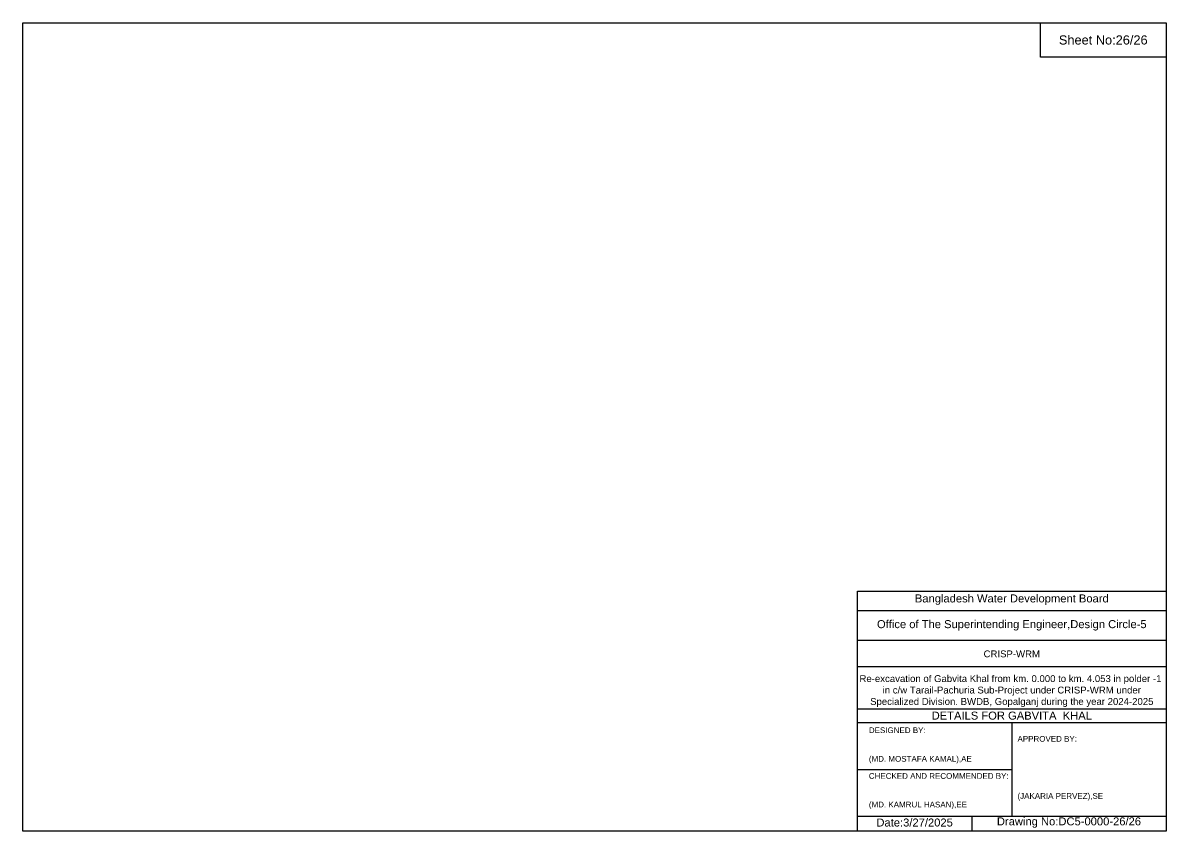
# Model space of a CAD drawing. Header units: feet. Extents: x 91000 to 358000, y -12982 to 34.
# Drawn here: x 350000 to 358000, y -5656 to 0 of the extents above; entities that cross this region are included whole.
import ezdxf

# ---------------------------------------------------------------- set-up
doc = ezdxf.new("R2010")
doc.units = ezdxf.units.FT
doc.header["$LTSCALE"] = 7
doc.header["$MEASUREMENT"] = 0
doc.styles.get("Standard").update_dxf_attribs({"font": 'arial.ttf'})

msp = doc.modelspace()

# ---------------------------------------------------------------- linework, layer by layer
for points in [[(350000, 0), (358000, 0), (358000, -5656), (350000, -5656)], [(357120, 0), (358000, 0), (358000, -240), (357120, -240)]]:
    msp.add_lwpolyline(points, close=True)
for points in [[(355840, -5656), (355840, -3976), (358000, -3976)], [(355840, -4112), (358000, -4112)], [(355840, -4320), (358000, -4320)], [(355840, -4504), (358000, -4504)], [(355840, -4800), (358000, -4800)], [(355840, -4896), (358000, -4896)], [(356920, -4896), (356920, -5552)], [(355840, -5224), (356920, -5224)], [(355840, -5552), (358000, -5552)], [(356640, -5552), (356640, -5656)]]:
    msp.add_lwpolyline(points)

# ---------------------------------------------------------------- texts
at = {"attachment_point": 5}
for s, insert, char_height in [('Sheet No:26/26', (357560, -120), 64), ('Bangladesh Water Development Board', (356920, -4036), 56), ('Office of The Superintending Engineer,Design Circle-5', (356920, -4216), 56)]:
    msp.add_mtext(s, dxfattribs=dict(at, insert=insert, char_height=char_height))
for s, insert, char_height, width, attachment_point in [('CRISP-WRM', (356920, -4416), 48, 2240, 5), ('Re-excavation of Gabvita Khal from km. 0.000 to km. 4.053 in polder -1  in c/w Tarail-Pachuria Sub-Project under CRISP-WRM under Specialized Division. BWDB, Gopalganj during the year 2024-2025', (356920, -4676), 48, 2160, 5), ('DETAILS FOR GABVITA  KHAL', (356920, -4848), 56, 2240, 5), ('DESIGNED BY:^J^J^J(MD. MOSTAFA KAMAL),AE', (355920, -5056), 40, 1120, 4), ('APPROVED BY:^J^J^J^J^J^J(JAKARIA PERVEZ),SE', (356960, -5216), 40, 1120, 4), ('CHECKED AND RECOMMENDED BY:^J^J^J(MD. KAMRUL HASAN),EE', (355920, -5376), 40, 1120, 4), ('Date:3/27/2025 ', (356240, -5596), 56, 1120, 5), ('Drawing No:DC5-0000-26/26', (357320, -5596), 56, 1760, 5)]:
    msp.add_mtext(s, dxfattribs=dict(insert=insert, char_height=char_height, width=width, attachment_point=attachment_point))

doc.saveas('drawing.dxf')
